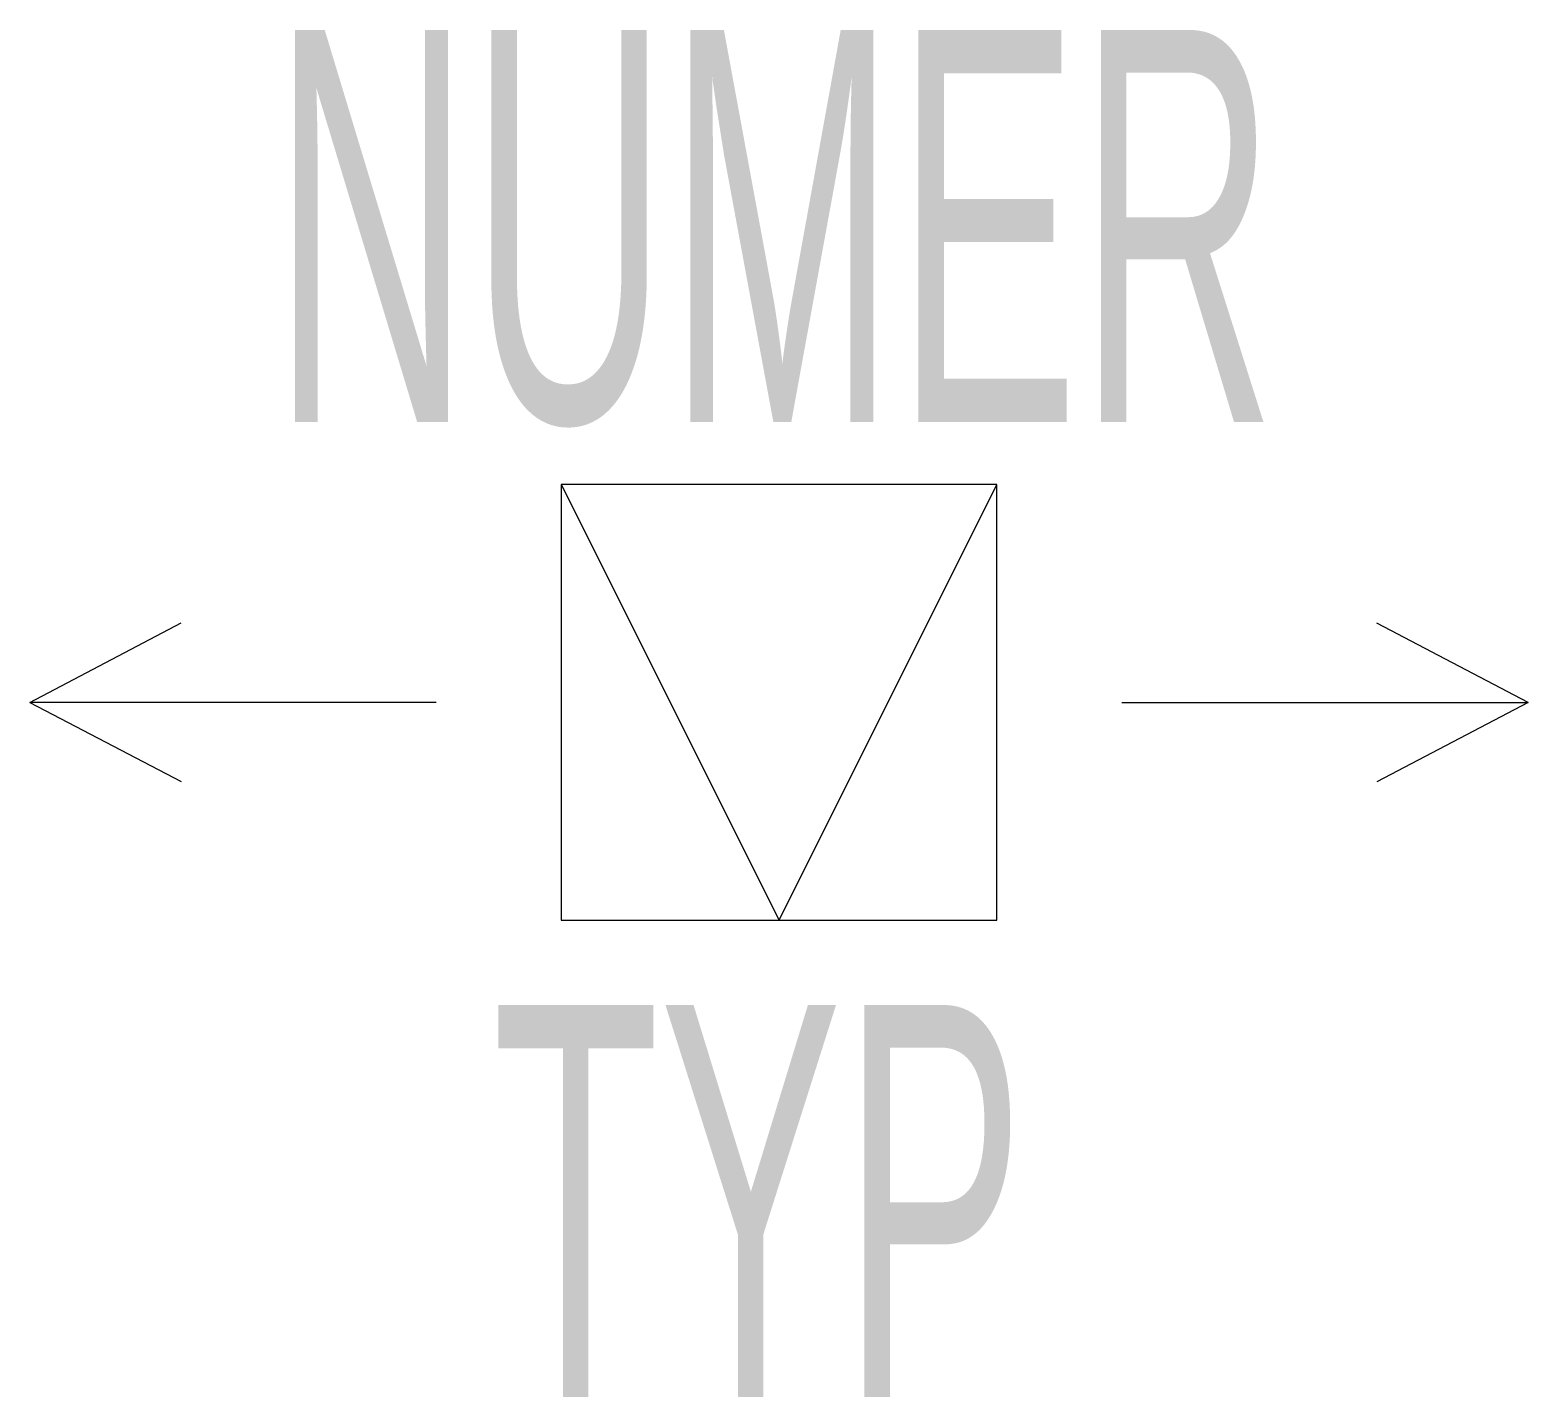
# Model space of a CAD drawing. Header units: millimetres. Extents: x -488 to 888, y -438 to 817.
import ezdxf

# ---------------------------------------------------------------- set-up
doc = ezdxf.new("R2010")
doc.units = ezdxf.units.MM
doc.header["$LTSCALE"] = 0.25
doc.layers.get('0').update_dxf_attribs({"color": 252})
doc.styles.add('Opisest3', font='arial.ttf', dxfattribs={"width": 0.5})

msp = doc.modelspace()

# ---------------------------------------------------------------- linework, layer by layer
for p, q in [((0, 400), (200, 0)), ((200, 0), (400, 400)), ((-488.1, 200), (-349.3, 272.9)), ((888.1, 200), (749.3, 272.7)), ((-115, 200), (-488.1, 200)), ((-488.1, 200), (-349.3, 127.3)), ((515, 200), (888.1, 200)), ((888.1, 200), (749.3, 127.1))]:
    msp.add_line(p, q)
msp.add_lwpolyline([(0, 0), (400, 0), (400, 400), (0, 400)], close=True)

# ---------------------------------------------------------------- texts
at = {"style": 'Opisest3', "width": 0.5, "flags": 8}
for tag, p in [('NUMER', (-265.2, 457.4)), ('TYP', (-63.4, -437.9))]:
    msp.add_attdef(tag, p, 'xx', height=360, dxfattribs=at)

doc.saveas('drawing.dxf')
